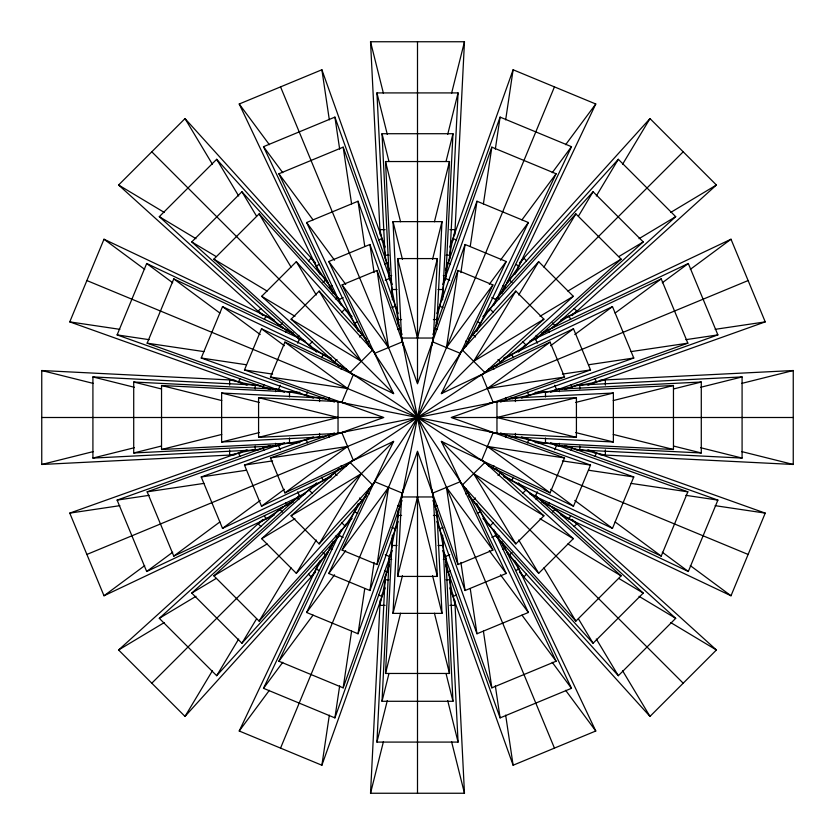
<?xml version="1.0" encoding="UTF-8"?>
<svg xmlns="http://www.w3.org/2000/svg" width="835" height="835" viewBox="0 0 835 835"><rect width="100%" height="100%" fill="white"/><g stroke="black" fill="none" stroke-linecap="round" stroke-linejoin="round"><path stroke-width="1.25" d="M454.814 600.177L464.469 793.25L370.531 793.25L380.186 600.177M449.762 575.92L458.071 742.085L376.929 742.085L385.238 575.92M445.754 556.82L452.977 701.285L382.023 701.285L389.246 556.82M442.581 535.099L449.491 673.459L385.509 673.459L392.419 535.099M436.83 510.31L441.986 613.37L393.014 613.37L398.17 510.31M433.261 494.362L437.363 576.421L397.637 576.421L401.739 494.362M433.261 340.638L437.363 258.579L397.637 258.579L401.739 340.638M436.83 324.69L441.986 221.63L393.014 221.63L398.17 324.69M442.581 299.901L449.491 161.541L385.509 161.541L392.419 299.901M445.754 278.18L452.977 133.715L382.023 133.715L389.246 278.18M449.762 259.08L458.071 92.915L376.929 92.915L385.238 259.08M454.814 234.823L464.469 41.75L370.531 41.75L380.186 234.823M319.868 560.89L239.227 731.001L321.882 765.236L329.334 715.136M333.134 541.424L263.505 688.311L334.898 717.891L339.668 685.859M341.348 529.494L278.9 661.226L343.164 687.852L351.598 631.114M358.205 503.672L306.622 612.483L358.027 633.775L364.749 588.654M369.174 488.318L328.792 573.488L369.926 590.522L374.111 562.393M377.055 564.564L388.536 487.41L342.099 550.088L377.055 564.564L417.5 451.234L457.945 564.564L492.9 550.088L441.35 441.35L550.088 492.9L564.564 457.945L451.234 417.5L564.564 377.055L550.088 342.099L441.35 393.65L492.9 284.912L457.945 270.436L417.5 383.766L377.055 270.436L342.099 284.912L393.65 393.65L284.912 342.099L270.436 377.055L383.766 417.5L270.436 457.945L284.912 492.9L393.65 441.35L342.099 550.088M457.945 270.436L446.464 347.59L492.9 284.912M460.889 272.607L465.074 244.478L506.208 261.512L465.826 346.682M470.251 246.346L476.973 201.225L528.378 222.517L476.795 331.328M483.402 203.886L491.836 147.148L556.1 173.774L493.652 305.506M495.332 149.141L500.102 117.109L571.495 146.689L501.866 293.576M505.666 119.864L513.118 69.764L595.772 103.999L515.132 274.11M385.373 579.876L382.086 596.503L378.547 595.031M389.434 559.346L386.908 572.132L384.528 571.14M391.991 546.455L389.966 556.663L385.3 554.732M398.765 512.199L395.477 528.837L392.053 527.417M401.896 496.387L399.881 506.563L397.533 505.592M433.104 338.613L435.118 328.437L437.467 329.408M436.235 322.801L439.523 306.163L442.947 307.583M443.009 288.545L445.034 278.337L449.7 280.268M445.566 275.654L448.092 262.868L450.472 263.86M449.627 255.124L452.914 238.497L456.453 239.969M382.221 593.873L379.925 605.375L385.112 605.375M386.574 572.121L385.039 579.793L388.933 579.793M390.143 554.273L389.12 559.387L391.698 559.387M395.707 526.478L391.907 545.485L397.022 545.485M399.944 505.258L397.909 515.435L401.583 515.435M403.117 489.393L401.604 496.961L433.396 496.961L431.883 489.393M431.883 345.606L433.396 338.039L401.604 338.039L403.117 345.606M435.056 329.742L437.091 319.565L433.417 319.565M439.293 308.522L443.093 289.515L437.978 289.515M444.857 280.727L445.88 275.613L443.302 275.613M448.426 262.879L449.961 255.207L446.067 255.207M452.779 241.127L455.075 229.625L449.888 229.625M451.547 93.447L464.469 41.75M447.696 134.435L458.071 92.915M446.067 161.343L452.977 133.715M434.44 221.766L449.491 161.541M432.572 259.299L441.986 221.63M437.363 258.579L417.5 338.039L397.637 258.579M397.637 576.421L417.5 496.961L437.363 576.421M393.014 613.37L402.428 575.701M385.509 673.459L400.56 613.234M382.023 701.285L388.933 673.657M376.929 742.085L387.304 700.565M370.531 793.25L383.453 741.553M449.856 247.076L513.118 69.764M445.472 270.216L500.102 117.109M442.842 284.453L491.836 147.148M436.935 313.428L476.973 201.225M432.968 334.459L465.074 244.478M369.926 590.522L402.032 500.541M358.027 633.775L398.065 521.572M343.164 687.852L392.158 550.547M334.898 717.891L389.527 564.784M321.882 765.236L385.144 587.923M247.076 385.144L69.764 321.882L103.999 239.227L274.11 319.868M270.216 389.527L117.109 334.898L146.689 263.505L293.576 333.134M284.453 392.158L147.148 343.164L173.774 278.9L305.506 341.348M313.428 398.065L201.225 358.027L222.517 306.622L331.328 358.205M239.969 378.547L238.497 382.086L255.124 385.373M264.424 319.513L265.885 315.964L282.126 326.84M334.459 402.032L244.478 369.926L261.512 328.792L346.682 369.174M263.86 384.528L262.868 386.908L275.654 389.434M285.549 332.173L286.53 329.794L296.268 336.317M280.268 385.3L278.337 389.966L288.545 391.991M297.688 343.237L299.629 338.561L311.518 346.525M307.583 392.053L306.163 395.477L322.801 398.765M321.778 357.777L323.197 354.353L334.042 361.607M329.408 397.533L328.437 399.881L338.613 401.896M341.087 369.331L342.058 366.983L350.679 372.754M280.55 748.118L554.45 86.882M493.913 465.669L492.942 468.017L484.321 462.246M505.592 437.467L506.563 435.118L496.387 433.104M513.222 477.223L511.803 480.647L500.958 473.393M527.417 442.947L528.837 439.523L512.199 436.235M537.312 491.763L535.371 496.439L523.482 488.475M554.732 449.7L556.663 445.034L546.455 443.009M549.451 502.827L548.47 505.206L538.732 498.683M571.14 450.472L572.132 448.092L559.346 445.566M488.318 465.826L573.488 506.208L590.522 465.074L500.541 432.968M570.576 515.487L569.115 519.036L552.874 508.16M595.031 456.453L596.503 452.914L579.876 449.627M503.672 476.795L612.483 528.378L633.775 476.973L521.572 436.935M529.494 493.652L661.226 556.1L687.852 491.836L550.547 442.842M541.424 501.866L688.311 571.495L717.891 500.102L564.784 445.472M560.89 515.132L731.001 595.772L765.236 513.118L587.923 449.856M262.91 519.412L118.591 649.985L185.015 716.409L212.434 670.714M282.658 506.709L159.297 618.328L216.672 675.703L238.685 639.015M299.963 495.176L191.758 593.08L241.92 643.242L256.564 618.829M316.611 482.922L213.885 575.868L259.132 621.115L291.071 567.884M339.156 468.602L261.689 538.69L296.31 573.311L316.288 540.015M319.179 543.919L361.315 473.685L291.081 515.821L319.179 543.919L374.299 482.995M515.821 291.081L473.685 361.315L543.919 319.179L515.821 291.081L460.701 352.005M518.712 294.985L538.69 261.689L573.311 296.31L495.844 366.398M543.929 267.116L575.868 213.885L621.115 259.132L518.389 352.078M578.436 216.171L593.08 191.758L643.242 241.92L535.037 339.824M596.315 195.985L618.328 159.297L675.703 216.672L552.342 328.291M622.566 164.286L649.985 118.591L716.409 185.015L572.09 315.588M317.008 568.238L311.225 576.922L308.47 574.167M332.194 545.453L325.692 555.212L322.936 552.457M339.407 534.64L337.236 537.897L335.409 536.07M355.856 509.966L345.105 526.092L341.484 522.47M367.859 491.961L362.098 500.603L359.509 498.004M376.115 479.572L372.556 484.926L350.074 462.444L355.428 458.885M458.885 355.428L462.444 350.074L484.926 372.556L479.572 376.115M467.141 343.039L472.902 334.397L475.491 336.996M479.144 325.034L489.894 308.908L493.516 312.53M495.593 300.36L497.764 297.103L499.591 298.93M502.806 289.547L509.308 279.788L512.064 282.543M517.992 266.762L523.775 258.078L526.53 260.833M326.84 552.874L315.964 569.115L319.513 570.576M336.317 538.732L329.794 548.47L332.173 549.451M346.525 523.482L338.561 535.371L343.237 537.312M361.607 500.958L354.353 511.803L357.777 513.222M372.754 484.321L366.983 492.942L369.331 493.913M462.246 350.679L468.017 342.058L465.669 341.087M473.393 334.042L480.647 323.197L477.223 321.778M488.475 311.518L496.439 299.629L491.763 297.688M498.683 296.268L505.206 286.53L502.827 285.549M508.16 282.126L519.036 265.885L515.487 264.424M565.619 144.705L595.772 103.999M552.217 172.709L571.495 146.689M521.958 219.855L556.1 173.774M500.447 260.217L528.378 222.517M489.279 284.359L506.208 261.512M328.792 573.488L345.721 550.641M306.622 612.483L334.553 574.783M278.9 661.226L313.041 615.144M263.505 688.311L282.783 662.291M239.227 731.001L269.381 690.294M519.412 262.91L649.985 118.591M506.709 282.658L618.328 159.297M495.176 299.963L593.08 191.758M482.922 316.611L575.868 213.885M468.602 339.156L538.69 261.689M296.31 573.311L366.398 495.844M259.132 621.115L352.078 518.389M241.92 643.242L339.824 535.037M216.672 675.703L328.291 552.342M185.015 716.409L315.588 572.09M262.91 315.588L118.591 185.015L185.015 118.591L315.588 262.91M282.658 328.291L159.297 216.672L216.672 159.297L328.291 282.658M299.963 339.824L191.758 241.92L241.92 191.758L339.824 299.963M316.611 352.078L213.885 259.132L259.132 213.885L352.078 316.611M339.156 366.398L261.689 296.31L296.31 261.689L366.398 339.156M260.833 308.47L258.078 311.225L266.762 317.008M308.47 260.833L311.225 258.078L317.008 266.762M282.543 322.936L279.788 325.692L289.547 332.194M322.936 282.543L325.692 279.788L332.194 289.547M352.005 374.299L291.081 319.179L319.179 291.081L374.299 352.005M298.93 335.409L297.103 337.236L300.36 339.407M335.409 298.93L337.236 297.103L339.407 300.36M312.53 341.484L308.908 345.105L325.034 355.856M341.484 312.53L345.105 308.908L355.856 325.034M336.996 359.509L334.397 362.098L343.039 367.859M359.509 336.996L362.098 334.397L367.859 343.039M151.803 683.197L393.556 441.444M441.444 393.556L683.197 151.803M475.491 498.004L472.902 500.603L467.141 491.961M498.004 475.491L500.603 472.902L491.961 467.141M493.516 522.47L489.894 526.092L479.144 509.966M522.47 493.516L526.092 489.894L509.966 479.144M499.591 536.07L497.764 537.897L495.593 534.64M536.07 499.591L537.897 497.764L534.64 495.593M460.701 482.995L515.821 543.919L543.919 515.821L482.995 460.701M512.064 552.457L509.308 555.212L502.806 545.453M552.457 512.064L555.212 509.308L545.453 502.806M526.53 574.167L523.775 576.922L517.992 568.238M574.167 526.53L576.922 523.775L568.238 517.992M468.602 495.844L538.69 573.311L573.311 538.69L495.844 468.602M482.922 518.389L575.868 621.115L621.115 575.868L518.389 482.922M495.176 535.037L593.08 643.242L643.242 593.08L535.037 495.176M506.709 552.342L618.328 675.703L675.703 618.328L552.342 506.709M519.412 572.09L649.985 716.409L716.409 649.985L572.09 519.412M291.081 515.821L352.005 460.701M482.995 374.299L543.919 319.179M247.076 449.856L69.764 513.118L103.999 595.772L144.705 565.619M270.216 445.472L117.109 500.102L146.689 571.495L172.709 552.217M284.453 442.842L147.148 491.836L173.774 556.1L219.855 521.958M313.428 436.935L201.225 476.973L222.517 528.378L260.217 500.447M334.459 432.968L244.478 465.074L261.512 506.208L284.359 489.279M284.912 492.9L347.59 446.464L270.436 457.945M550.088 342.099L487.41 388.536L564.564 377.055M550.641 345.721L573.488 328.792L590.522 369.926L500.541 402.032M574.783 334.553L612.483 306.622L633.775 358.027L521.572 398.065M615.144 313.041L661.226 278.9L687.852 343.164L550.547 392.158M662.291 282.783L688.311 263.505L717.891 334.898L564.784 389.527M690.294 269.381L731.001 239.227L765.236 321.882L587.923 385.144M282.126 508.16L265.885 519.036L264.424 515.487M296.268 498.683L286.53 505.206L285.549 502.827M311.518 488.475L299.629 496.439L297.688 491.763M334.042 473.393L323.197 480.647L321.778 477.223M350.679 462.246L342.058 468.017L341.087 465.669M484.321 372.754L492.942 366.983L493.913 369.331M500.958 361.607L511.803 354.353L513.222 357.777M523.482 346.525L535.371 338.561L537.312 343.237M538.732 336.317L548.47 329.794L549.451 332.173M552.874 326.84L569.115 315.964L570.576 319.513M266.762 517.992L258.078 523.775L260.833 526.53M289.547 502.806L279.788 509.308L282.543 512.064M300.36 495.593L297.103 497.764L298.93 499.591M325.034 479.144L308.908 489.894L312.53 493.516M343.039 467.141L334.397 472.902L336.996 475.491M491.961 367.859L500.603 362.098L498.004 359.509M509.966 355.856L526.092 345.105L522.47 341.484M534.64 339.407L537.897 337.236L536.07 335.409M545.453 332.194L555.212 325.692L552.457 322.936M568.238 317.008L576.922 311.225L574.167 308.47M670.714 212.434L716.409 185.015M639.015 238.685L675.703 216.672M618.829 256.564L643.242 241.92M567.884 291.071L621.115 259.132M540.015 316.288L573.311 296.31M261.689 538.69L294.985 518.712M213.885 575.868L267.116 543.929M191.758 593.08L216.171 578.436M159.297 618.328L195.985 596.315M118.591 649.985L164.286 622.566M560.89 319.868L731.001 239.227M541.424 333.134L688.311 263.505M529.494 341.348L661.226 278.9M503.672 358.205L612.483 306.622M488.318 369.174L573.488 328.792M261.512 506.208L346.682 465.826M222.517 528.378L331.328 476.795M173.774 556.1L305.506 493.652M146.689 571.495L293.576 501.866M103.999 595.772L274.11 515.132M319.868 274.11L239.227 103.999L321.882 69.764L385.144 247.076M333.134 293.576L263.505 146.689L334.898 117.109L389.527 270.216M341.348 305.506L278.9 173.774L343.164 147.148L392.158 284.453M358.205 331.328L306.622 222.517L358.027 201.225L398.065 313.428M319.513 264.424L315.964 265.885L326.84 282.126M378.547 239.969L382.086 238.497L385.373 255.124M369.174 346.682L328.792 261.512L369.926 244.478L402.032 334.459M332.173 285.549L329.794 286.53L336.317 296.268M384.528 263.86L386.908 262.868L389.434 275.654M343.237 297.688L338.561 299.629L346.525 311.518M385.3 280.268L389.966 278.337L391.991 288.545M357.777 321.778L354.353 323.197L361.607 334.042M392.053 307.583L395.477 306.163L398.765 322.801M369.331 341.087L366.983 342.058L372.754 350.679M397.533 329.408L399.881 328.437L401.896 338.613M86.882 554.45L748.118 280.55M437.467 505.592L435.118 506.563L433.104 496.387M465.669 493.913L468.017 492.942L462.246 484.321M442.947 527.417L439.523 528.837L436.235 512.199M477.223 513.222L480.647 511.803L473.393 500.958M449.7 554.732L445.034 556.663L443.009 546.455M491.763 537.312L496.439 535.371L488.475 523.482M450.472 571.14L448.092 572.132L445.566 559.346M502.827 549.451L505.206 548.47L498.683 538.732M432.968 500.541L465.074 590.522L506.208 573.488L465.826 488.318M456.453 595.031L452.914 596.503L449.627 579.876M515.487 570.576L519.036 569.115L508.16 552.874M436.935 521.572L476.973 633.775L528.378 612.483L476.795 503.672M442.842 550.547L491.836 687.852L556.1 661.226L493.652 529.494M445.472 564.784L500.102 717.891L571.495 688.311L501.866 541.424M449.856 587.923L513.118 765.236L595.772 731.001L515.132 560.89M234.823 380.186L41.75 370.531L41.75 464.469L93.447 451.547M259.08 385.238L92.915 376.929L92.915 458.071L134.435 447.696M278.18 389.246L133.715 382.023L133.715 452.977L161.343 446.067M299.901 392.419L161.541 385.509L161.541 449.491L221.766 434.44M324.69 398.17L221.63 393.014L221.63 441.986L259.299 432.572M258.579 437.363L338.039 417.5L258.579 397.637L258.579 437.363L340.638 433.261M576.421 397.637L496.961 417.5L576.421 437.363L576.421 397.637L494.362 401.739M575.701 402.428L613.37 393.014L613.37 441.986L510.31 436.83M613.234 400.56L673.459 385.509L673.459 449.491L535.099 442.581M673.657 388.933L701.285 382.023L701.285 452.977L556.82 445.754M700.565 387.304L742.085 376.929L742.085 458.071L575.92 449.762M741.553 383.453L793.25 370.531L793.25 464.469L600.177 454.814M241.127 452.779L229.625 455.075L229.625 449.888M262.879 448.426L255.207 449.961L255.207 446.067M280.727 444.857L275.613 445.88L275.613 443.302M308.522 439.293L289.515 443.093L289.515 437.978M329.742 435.056L319.565 437.091L319.565 433.417M345.606 431.883L338.039 433.396L338.039 401.604L345.606 403.117M489.393 403.117L496.961 401.604L496.961 433.396L489.393 431.883M505.258 399.944L515.435 397.909L515.435 401.583M526.478 395.707L545.485 391.907L545.485 397.022M554.273 390.143L559.387 389.12L559.387 391.698M572.121 386.574L579.793 385.039L579.793 388.933M593.873 382.221L605.375 379.925L605.375 385.112M255.124 449.627L238.497 452.914L239.969 456.453M275.654 445.566L262.868 448.092L263.86 450.472M288.545 443.009L278.337 445.034L280.268 449.7M322.801 436.235L306.163 439.523L307.583 442.947M338.613 433.104L328.437 435.118L329.408 437.467M496.387 401.896L506.563 399.881L505.592 397.533M512.199 398.765L528.837 395.477L527.417 392.053M546.455 391.991L556.663 389.966L554.732 385.3M559.346 389.434L572.132 386.908L571.14 384.528M579.876 385.373L596.503 382.086L595.031 378.547M715.136 329.334L765.236 321.882M685.859 339.668L717.891 334.898M631.114 351.598L687.852 343.164M588.654 364.749L633.775 358.027M562.393 374.111L590.522 369.926M244.478 465.074L272.607 460.889M201.225 476.973L246.346 470.251M147.148 491.836L203.886 483.402M117.109 500.102L149.141 495.332M69.764 513.118L119.864 505.666M600.177 380.186L793.25 370.531M575.92 385.238L742.085 376.929M556.82 389.246L701.285 382.023M535.099 392.419L673.459 385.509M510.31 398.17L613.37 393.014M221.63 441.986L324.69 436.83M161.541 449.491L299.901 442.581M133.715 452.977L278.18 445.754M92.915 458.071L259.08 449.762M41.75 464.469L234.823 454.814M385.112 229.625L379.925 229.625L382.221 241.127M388.933 255.207L385.039 255.207L386.574 262.879M391.698 275.613L389.12 275.613L390.143 280.727M397.022 289.515L391.907 289.515L395.707 308.522M401.583 319.565L397.909 319.565L399.944 329.742M41.75 417.5L161.051 417.5M161.541 417.5L382.326 417.5M452.674 417.5L673.459 417.5M673.949 417.5L793.25 417.5M433.417 515.435L437.091 515.435L435.056 505.258M437.978 545.485L443.093 545.485L439.293 526.478M443.302 559.387L445.88 559.387L444.857 554.273M446.067 579.793L449.961 579.793L448.426 572.121M449.888 605.375L455.075 605.375L452.779 593.873M258.579 397.637L340.638 401.739M494.362 433.261L576.421 437.363M69.764 321.882L119.864 329.334M117.109 334.898L149.141 339.668M147.148 343.164L203.886 351.598M201.225 358.027L246.346 364.749M244.478 369.926L272.607 374.111M270.436 377.055L347.59 388.536L284.912 342.099M564.564 457.945L487.41 446.464L550.088 492.9M562.393 460.889L590.522 465.074M588.654 470.251L633.775 476.973M631.114 483.402L687.852 491.836M685.859 495.332L717.891 500.102M715.136 505.666L765.236 513.118M241.127 382.221L229.625 379.925L229.625 385.112M262.879 386.574L255.207 385.039L255.207 388.933M280.727 390.143L275.613 389.12L275.613 391.698M308.522 395.707L289.515 391.907L289.515 397.022M329.742 399.944L319.565 397.909L319.565 401.583M505.258 435.056L515.435 437.091L515.435 433.417M526.478 439.293L545.485 443.093L545.485 437.978M554.273 444.857L559.387 445.88L559.387 443.302M572.121 448.426L579.793 449.961L579.793 446.067M593.873 452.779L605.375 455.075L605.375 449.888M741.553 451.547L793.25 464.469M700.565 447.696L742.085 458.071M673.657 446.067L701.285 452.977M613.234 434.44L673.459 449.491M575.701 432.572L613.37 441.986M221.63 393.014L259.299 402.428M161.541 385.509L221.766 400.56M133.715 382.023L161.343 388.933M92.915 376.929L134.435 387.304M41.75 370.531L93.447 383.453M86.882 280.55L748.118 554.45M118.591 185.015L164.286 212.434M159.297 216.672L195.985 238.685M191.758 241.92L216.171 256.564M213.885 259.132L267.116 291.071M261.689 296.31L294.985 316.288M291.081 319.179L361.315 361.315L319.179 291.081M543.919 515.821L473.685 473.685L515.821 543.919M540.015 518.712L573.311 538.69M567.884 543.929L621.115 575.868M618.829 578.436L643.242 593.08M639.015 596.315L675.703 618.328M670.714 622.566L716.409 649.985M355.428 376.115L350.074 372.556L372.556 350.074L376.115 355.428M479.572 458.885L484.926 462.444L462.444 484.926L458.885 479.572M690.294 565.619L731.001 595.772M662.291 552.217L688.311 571.495M615.144 521.958L661.226 556.1M574.783 500.447L612.483 528.378M550.641 489.279L573.488 506.208M261.512 328.792L284.359 345.721M222.517 306.622L260.217 334.553M173.774 278.9L219.855 313.041M146.689 263.505L172.709 282.783M103.999 239.227L144.705 269.381M151.803 151.803L393.556 393.556M441.444 441.444L683.197 683.197M239.227 103.999L269.381 144.705M263.505 146.689L282.783 172.709M278.9 173.774L313.041 219.855M306.622 222.517L334.553 260.217M328.792 261.512L345.721 284.359M342.099 284.912L388.536 347.59L377.055 270.436M492.9 550.088L446.464 487.41L457.945 564.564M489.279 550.641L506.208 573.488M500.447 574.783L528.378 612.483M521.958 615.144L556.1 661.226M552.217 662.291L571.495 688.311M565.619 690.294L595.772 731.001M622.566 670.714L649.985 716.409M596.315 639.015L618.328 675.703M578.436 618.829L593.08 643.242M543.929 567.884L575.868 621.115M518.712 540.015L538.69 573.311M296.31 261.689L316.288 294.985M259.132 213.885L291.071 267.116M241.92 191.758L256.564 216.171M216.672 159.297L238.685 195.985M185.015 118.591L212.434 164.286M280.55 86.882L554.45 748.118M370.531 41.75L383.453 93.447M376.929 92.915L387.304 134.435M382.023 133.715L388.933 161.343M385.509 161.541L400.56 221.766M393.014 221.63L402.428 259.299M432.572 575.701L441.986 613.37M434.44 613.234L449.491 673.459M446.067 673.657L452.977 701.285M447.696 700.565L458.071 742.085M451.547 741.553L464.469 793.25M505.666 715.136L513.118 765.236M495.332 685.859L500.102 717.891M483.402 631.114L491.836 687.852M470.251 588.654L476.973 633.775M460.889 562.393L465.074 590.522M369.926 244.478L374.111 272.607M358.027 201.225L364.749 246.346M343.164 147.148L351.598 203.886M334.898 117.109L339.668 149.141M321.882 69.764L329.334 119.864M417.5 41.75L417.5 161.051M417.5 161.541L417.5 382.326M417.5 452.674L417.5 673.459M417.5 673.949L417.5 793.25M432.478 341.797L402.522 493.203L374.56 481.628L460.44 353.372L432.478 341.797M353.372 374.56L341.797 402.522L493.203 432.478L481.628 460.44L353.372 374.56M481.628 374.56L353.372 460.44L341.797 432.478L493.203 402.522L481.628 374.56M402.522 341.797L374.56 353.372L460.44 481.628L432.478 493.203L402.522 341.797"/></g></svg>
